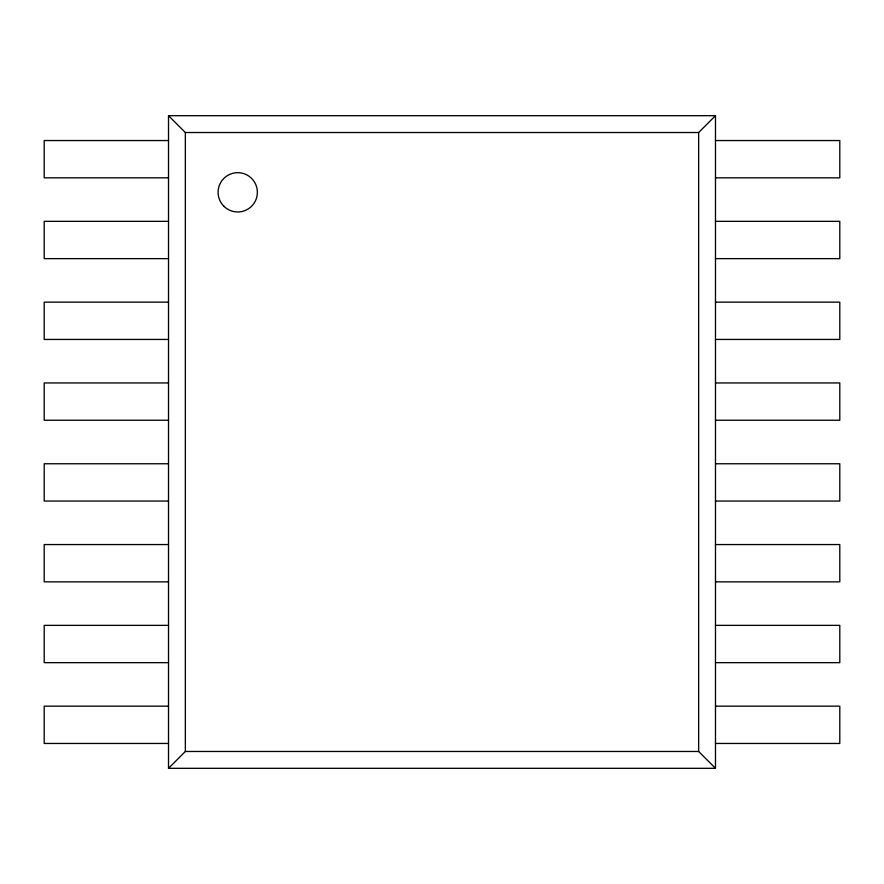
<?xml version="1.0" encoding="UTF-8"?>
<svg xmlns="http://www.w3.org/2000/svg" width="884" height="884" viewBox="0 0 884 884"><rect width="100%" height="100%" fill="white"/><g stroke="black" fill="none" stroke-linecap="round" stroke-linejoin="round"><path stroke-width="1.33" d="M715.487 768.318L698.647 751.477L698.647 132.523L715.487 115.682L168.512 115.682L168.512 768.318L715.487 768.318L715.487 115.682M168.512 768.318L185.353 751.477L185.353 132.523L168.512 115.682M185.353 132.523L698.647 132.523M168.512 140.545L44.2 140.545L44.2 177.839L168.512 177.839M715.487 140.545L839.8 140.545L839.8 177.839L715.487 177.839M168.512 221.343L44.2 221.343L44.2 258.636L168.512 258.636M715.487 221.343L839.8 221.343L839.8 258.636L715.487 258.636M168.512 302.151L44.2 302.151L44.2 339.445L168.512 339.445M715.487 302.151L839.8 302.151L839.8 339.445L715.487 339.445M168.512 382.949L44.2 382.949L44.2 420.243L168.512 420.243M715.487 382.949L839.8 382.949L839.8 420.243L715.487 420.243M168.512 463.757L44.2 463.757L44.2 501.051L168.512 501.051M715.487 463.757L839.8 463.757L839.8 501.051L715.487 501.051M168.512 544.555L44.2 544.555L44.2 581.849L168.512 581.849M715.487 544.555L839.8 544.555L839.8 581.849L715.487 581.849M168.512 625.364L44.2 625.364L44.2 662.657L168.512 662.657M715.487 625.364L839.8 625.364L839.8 662.657L715.487 662.657M168.512 706.161L44.2 706.161L44.2 743.455L168.512 743.455M715.487 706.161L839.8 706.161L839.8 743.455L715.487 743.455M185.353 751.477L698.647 751.477M223.84 206.204A19.636 19.636 0 0 0 256.703 197.397A19.636 19.636 0 0 0 232.647 173.341A19.636 19.636 0 0 0 223.84 206.204"/></g></svg>
